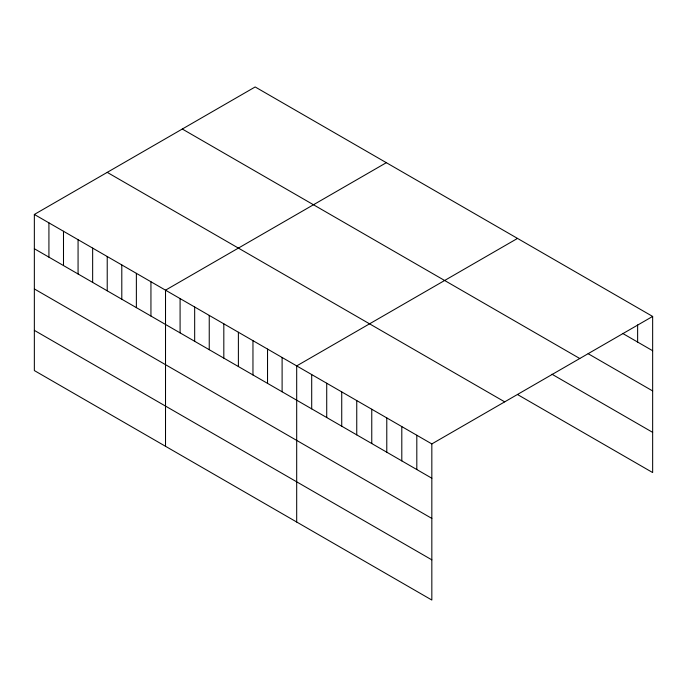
<?xml version="1.0" encoding="UTF-8"?>
<svg xmlns="http://www.w3.org/2000/svg" width="687" height="687" viewBox="0 0 687 687"><rect width="100%" height="100%" fill="white"/><g stroke="black" fill="none" stroke-linecap="round" stroke-linejoin="round"><path stroke-width="1.03" d="M34.35 214.447L431.831 443.922L431.831 600.043L34.35 370.568L34.35 214.447L255.169 86.957L652.65 316.432L652.65 472.553L517.509 394.536M386.343 162.682L165.515 290.172L165.515 446.292M517.509 238.415L296.69 365.905L296.69 522.026M431.831 443.922L652.65 316.432M622.62 333.393L652.65 350.731M588.166 353.711L652.65 390.937M182.304 129.027L579.776 358.511M551.953 374.217L652.65 432.355M107.224 172.368L504.696 401.852M34.35 248.737L431.831 478.221M34.35 288.944L431.831 518.427M34.35 330.361L431.831 559.845M637.63 324.917L637.63 342.066M416.811 435.257L416.811 469.556M401.801 426.584L401.801 460.883M386.781 417.919L386.781 452.209M371.761 409.246L371.761 443.544M356.751 400.581L356.751 434.871M341.731 391.908L341.731 426.206M326.72 383.243L326.72 417.533M311.7 374.57L311.7 408.868M282.108 357.489L282.108 391.779M267.535 349.073L267.535 383.372M252.962 340.658L252.962 374.956M238.389 332.242L238.389 366.54M223.816 323.826L223.816 358.125M209.243 315.419L209.243 349.709M194.67 307.003L194.67 341.293M180.088 298.587L180.088 332.886M150.942 281.756L150.942 316.054M136.37 273.34L136.37 307.639M121.797 264.933L121.797 299.223M107.224 256.517L107.224 290.807M92.651 248.101L92.651 282.4M78.069 239.686L78.069 273.984M63.496 231.27L63.496 265.568M48.923 222.854L48.923 257.153"/></g></svg>
